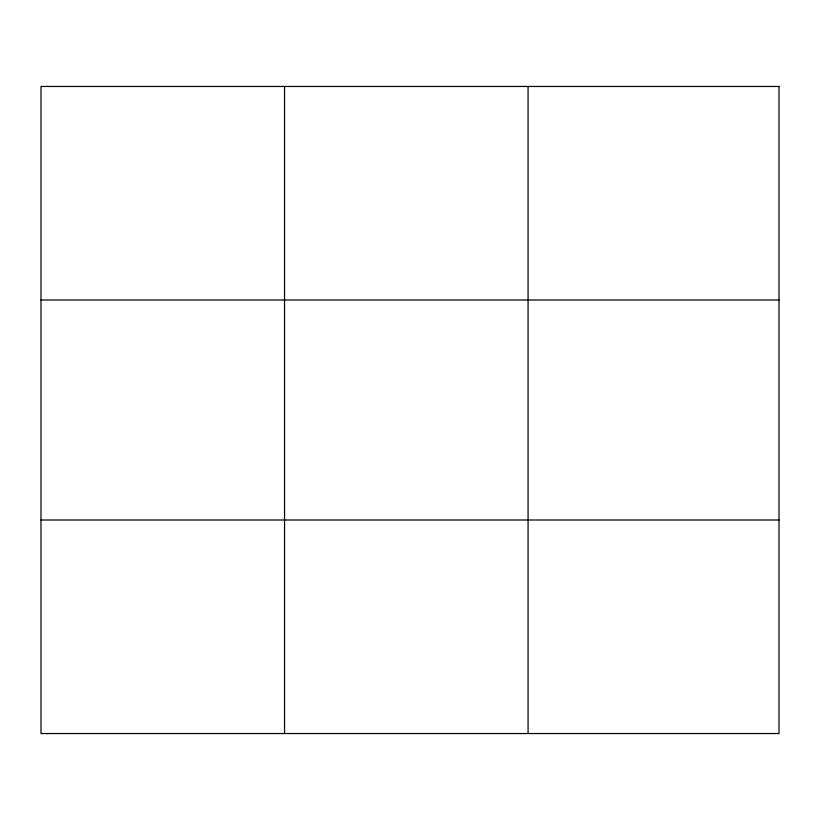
<?xml version="1.0" encoding="UTF-8"?>
<svg xmlns="http://www.w3.org/2000/svg" width="820" height="820" viewBox="0 0 820 820"><rect width="100%" height="100%" fill="white"/><g stroke="black" fill="none" stroke-linecap="round" stroke-linejoin="round"><path stroke-width="1.23" d="M284.54 733.541L284.54 86.459M528.08 733.541L528.08 86.459M41 299.997L779 299.997M41 520.003L779 520.003M779 86.459L779 733.541L41 733.541L41 86.459L779 86.459"/></g></svg>
